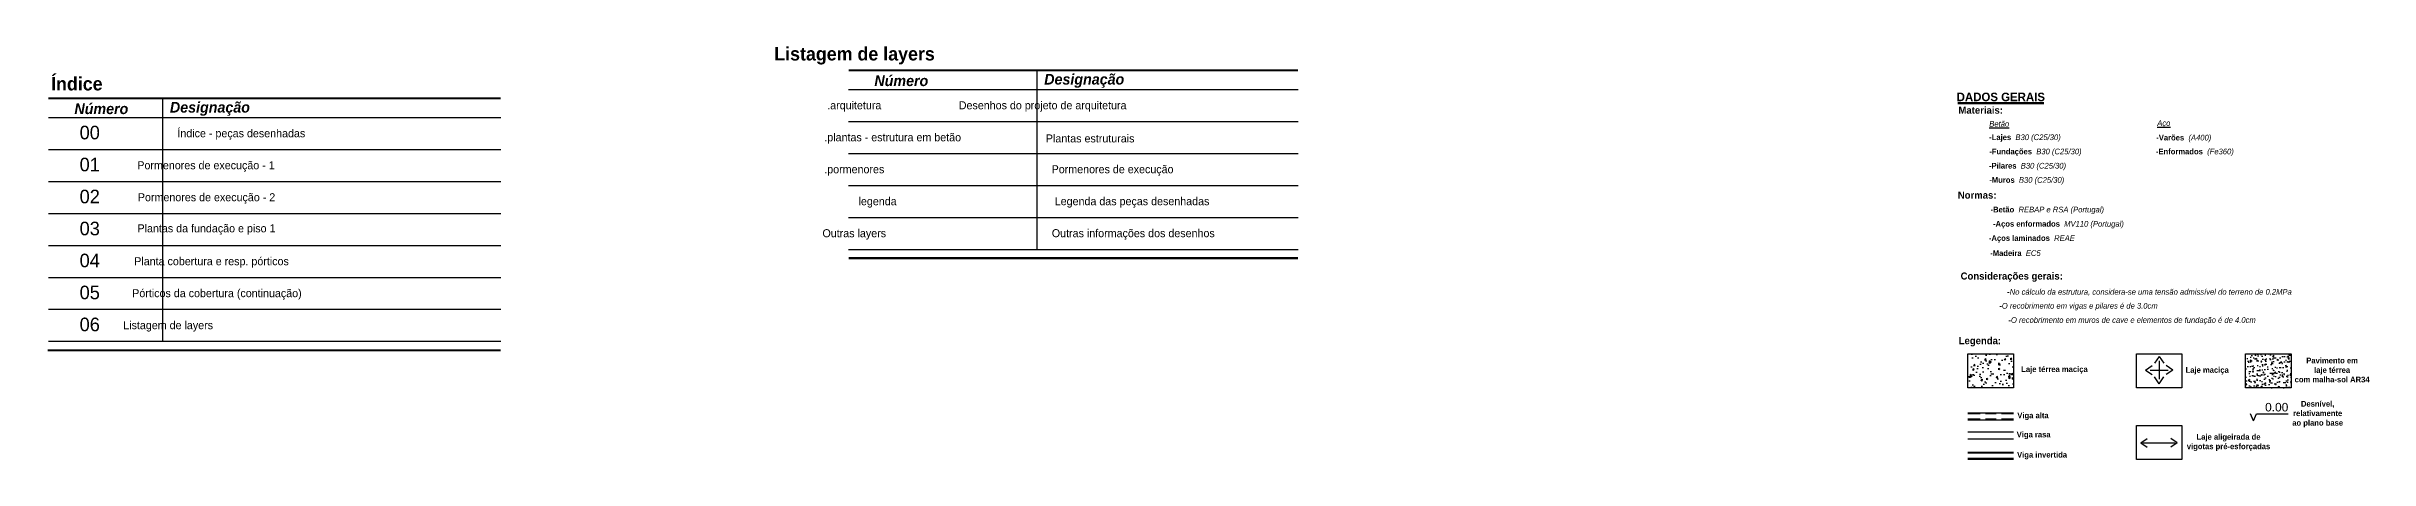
# Model space of a CAD drawing. Header units: millimetres. Extents: x 2071 to 2712, y 1262 to 1380.
# Drawn here: x 2071.2 to 2152.7, y 1351.3 to 1365.8 of the extents above; entities that cross this region are included whole.
import ezdxf

# ---------------------------------------------------------------- set-up
doc = ezdxf.new("R2010")
doc.units = ezdxf.units.MM
doc.layers.add('.legenda', color=7, linetype='Continuous')
doc.layers.add('legenda', color=8, linetype='Continuous')
doc.styles.add('CS_Arial', font='Arial.ttf', dxfattribs={"height": 0.2})
doc.styles.add('CS_Isocp', font='')
doc.styles.get('CS_Isocp').set_extended_font_data('Century Gothic')

msp = doc.modelspace()

# ---------------------------------------------------------------- hatches: boundary and pattern name
h = msp.add_hatch()
h.set_pattern_fill('AR-CONC', color=8, scale=0.003, angle=45)
h.set_pattern_definition([(95, (1291.55965, 1436.9423), (0.42028395, 0.35266014), [0.05715, -0.62865]), (400, (1291.55965, 1436.9423), (-0.48005536, 0.3305302), [0.04572, -0.50292175]), (145.451445, (1291.59467, 1436.9717), (-0.0597714, 0.6831903), [0.04857003, -0.53427073]), (91.1842, (1291.4519, 1437.0501), (0.66423073, 0.48586024), [0.085725, -0.942975]), (141.63556, (1291.5072, 1437.0906), (-0.02125985, 1.0284803), [0.0728551, -0.8014068]), (396.18415, (1291.4519, 1437.0501), (-0.02125985, 1.0284803), [0.0685799, -0.7543792]), (66, (1291.5327, 1437.077), (0.53855994, 0.10468545), [0.05715, -0.62865]), (371, (1291.5327, 1437.077), (-0.25961978, 0.52182358), [0.04572, -0.50292]), (116.451445, (1291.5776, 1437.08574), (0.27894016, 0.62650903), [0.04857003, -0.5342698]), (82.5, (1291.55965, 1436.94232), (-0.172816407, 0.18592024), [0, -0.496824, 0, -0.51054, 0, -0.504825]), (52.5, (1291.55965, 1436.94232), (-0.07076918, 0.354261), [0, -0.291084, 0, -0.485394, 0, -0.192405]), (12.5, (1291.4395, 1436.82216), (0.29978359, 0.275478587), [0, -0.1905, 0, -0.59436, 0, -0.78867]), (2.5, (1291.3856, 1436.76828), (0.26029171, 0.36816718), [0, -0.24765, 0, -0.394716, 0, -0.56007])])
h.paths.add_polyline_path([(2140.21549, 1353.76989), (2140.21549, 1354.96989), (2138.61549, 1354.96989), (2138.61549, 1353.76989)])
at = {"layer": 'legenda'}
msp.add_hatch(color=8, dxfattribs=at).paths.add_polyline_path([(2141.28061, 1363.79435), (2138.25568, 1363.79435), (2138.25568, 1363.75016), (2141.28061, 1363.75016)])
h = msp.add_hatch(dxfattribs=at)
h.set_pattern_fill('AR-CONC', color=8, scale=0.002)
h.set_pattern_definition([(50, (1897.57198, 1436.4522), (0.36436934, -0.03187817), [0.0381, -0.4191]), (355, (1897.57198, 1436.4522), (-0.07048684, 0.3821137), [0.03048, -0.33528117]), (100.45144, (1897.60234, 1436.44954), (0.2938825, 0.3502355), [0.03238, -0.3561805]), (46.1842, (1897.57198, 1436.5538), (0.5421581, -0.08408466), [0.05715, -0.62865]), (96.63556, (1897.61716, 1436.5468), (0.4748083, 0.4948522), [0.04857, -0.5342712]), (351.18415, (1897.572, 1436.5538), (0.4748083, 0.4948522), [0.0457199, -0.5029195]), (21, (1897.62278, 1436.5284), (0.30322878, -0.2045304), [0.0381, -0.4191]), (326, (1897.62278, 1436.5284), (0.12360406, 0.36837593), [0.03048, -0.33528]), (71.45144, (1897.64805, 1436.51135), (0.42683284, 0.16384554), [0.03238, -0.3561799]), (37.5, (1897.57198, 1436.4522), (0.006177207, 0.16911008), [0, -0.331216, 0, -0.34036, 0, -0.33655]), (7.5, (1897.57198, 1436.4522), (0.13363933, 0.20036115), [0, -0.194056, 0, -0.323596, 0, -0.12827]), (327.5, (1897.45869, 1436.4522), (0.27118119, -0.01145749), [0, -0.127, 0, -0.39624, 0, -0.52578]), (317.5, (1897.4079, 1436.4522), (0.29625836, 0.05085298), [0, -0.1651, 0, -0.263144, 0, -0.37338])])
h.paths.add_polyline_path([(2149.95996, 1353.76989), (2149.95996, 1354.96989), (2148.35996, 1354.96989), (2148.35996, 1353.76989)])

# ---------------------------------------------------------------- linework, layer by layer
at = {"layer": '.legenda'}
for p, q in [((2099.32742, 1364.25183), (2115.10014, 1364.25183)), ((2105.92818, 1364.8768), (2105.92818, 1360.88223)), ((2075.24045, 1363.8933), (2075.24045, 1355.40593)), ((2071.2383, 1363.26833), (2087.11655, 1363.26833)), ((2099.32742, 1363.12863), (2115.10014, 1363.12863)), ((2071.2383, 1362.14513), (2087.11655, 1362.14513)), ((2099.32742, 1362.00543), (2115.10014, 1362.00543)), ((2071.2383, 1361.02193), (2087.11655, 1361.02193)), ((2099.32742, 1360.88223), (2115.10014, 1360.88223)), ((2099.32742, 1360.88223), (2115.10014, 1360.88223)), ((2105.92818, 1360.88223), (2105.92818, 1359.75903)), ((2071.2383, 1359.89873), (2087.11655, 1359.89873)), ((2099.32742, 1359.75903), (2115.10014, 1359.75903)), ((2099.32742, 1359.75903), (2111.41628, 1359.75903)), ((2099.32742, 1359.75903), (2111.38699, 1359.75903)), ((2099.32742, 1359.75903), (2115.10014, 1359.75903)), ((2105.92818, 1359.75903), (2105.92818, 1358.63583)), ((2071.2383, 1358.77553), (2087.11655, 1358.77553)), ((2099.32742, 1358.63583), (2115.10014, 1358.63583)), ((2071.2383, 1357.65233), (2087.11655, 1357.65233)), ((2071.2383, 1356.52913), (2087.11655, 1356.52913)), ((2071.2383, 1355.40593), (2087.11655, 1355.40593)), ((2071.2383, 1355.40593), (2087.11655, 1355.40593))]:
    msp.add_line(p, q, dxfattribs=at)
at = {"layer": '.legenda', "color": 9, "const_width": 0.07488}
for points in [[(2115.10014, 1364.92089), (2099.32742, 1364.92089)], [(2087.11655, 1363.93739), (2071.2383, 1363.93739)], [(2115.10014, 1358.32619), (2099.32742, 1358.32619)], [(2087.11655, 1355.08628), (2071.20901, 1355.08628)]]:
    msp.add_lwpolyline(points, dxfattribs=at)
at = {"layer": 'legenda', "color": 8}
for p, q in [((2138.25568, 1363.79435), (2141.28061, 1363.79435)), ((2141.28061, 1363.75016), (2138.25568, 1363.75016)), ((2138.61549, 1352.89846), (2140.21549, 1352.89846)), ((2138.61549, 1352.86846), (2139.04633, 1352.86846)), ((2139.23133, 1352.86846), (2139.60133, 1352.86846)), ((2139.78683, 1352.86846), (2140.21549, 1352.86846)), ((2148.63414, 1352.61814), (2148.53406, 1352.86231)), ((2148.63414, 1352.61814), (2148.74391, 1352.86231)), ((2148.74391, 1352.86231), (2149.85885, 1352.86231)), ((2138.61549, 1352.67846), (2139.04633, 1352.67846)), ((2138.61549, 1352.64846), (2140.21549, 1352.64846)), ((2138.61549, 1352.2257), (2140.21549, 1352.2257)), ((2138.61549, 1351.9757), (2140.21549, 1351.9757)), ((2139.23133, 1352.67846), (2139.60133, 1352.67846)), ((2139.78683, 1352.67846), (2140.21549, 1352.67846)), ((2138.61549, 1351.51729), (2140.21549, 1351.51729)), ((2138.61549, 1351.48729), (2140.21549, 1351.48729)), ((2138.61549, 1351.29729), (2140.21549, 1351.29729)), ((2138.61549, 1351.26729), (2140.21549, 1351.26729))]:
    msp.add_line(p, q, dxfattribs=at)
for points in [[(2138.61549, 1354.96989), (2140.21549, 1354.96989), (2140.21549, 1353.76989), (2138.61549, 1353.76989)], [(2144.5245, 1354.96989), (2146.1245, 1354.96989), (2146.1245, 1353.76989), (2144.5245, 1353.76989)], [(2144.5245, 1352.45302), (2146.1245, 1352.45302), (2146.1245, 1351.25302), (2144.5245, 1351.25302)]]:
    msp.add_lwpolyline(points, close=True, dxfattribs=at)
for points in [[(2144.84552, 1354.39802), (2145.08552, 1354.55802)], [(2144.84552, 1354.39802), (2145.08552, 1354.23802)], [(2145.00552, 1354.39802), (2145.64552, 1354.39802)], [(2145.32552, 1354.87802), (2145.16552, 1354.63802)], [(2145.32552, 1354.87802), (2145.48552, 1354.63802)], [(2145.32552, 1354.71802), (2145.32552, 1354.07802)], [(2145.80552, 1354.39802), (2145.56552, 1354.55802)], [(2145.80552, 1354.39802), (2145.56552, 1354.23802)], [(2145.32552, 1353.91802), (2145.16552, 1354.15802)], [(2145.32552, 1353.91802), (2145.48552, 1354.15802)], [(2144.67988, 1351.84126), (2144.90488, 1351.99126)], [(2145.96054, 1351.84126), (2145.73554, 1351.99126)], [(2144.67988, 1351.84126), (2144.90488, 1351.69126)], [(2144.75488, 1351.84126), (2145.88554, 1351.84126)], [(2145.96054, 1351.84126), (2145.73554, 1351.69126)]]:
    msp.add_lwpolyline(points, dxfattribs=at)
at = {"layer": 'legenda', "color": 8, "linetype": 'Continuous'}
msp.add_lwpolyline([(2148.35996, 1354.96989), (2149.95996, 1354.96989), (2149.95996, 1353.76989), (2148.35996, 1353.76989)], close=True, dxfattribs=at)

# ---------------------------------------------------------------- texts
at = {"layer": '.legenda', "color": 52, "true_color": 0xb8b800, "attachment_point": 5, "style": 'CS_Isocp'}
for s, insert, char_height in [('\\A1;\\pxql;{\\fCentury Gothic|b1|i0|c0|p34;\\C7;Listagem de layers}', (2099.53355, 1365.4308), 0.468), ('\\A1;{\\fCentury Gothic|b1|i0|c0|p34;\\C7;Índice}', (2072.23795, 1364.4473), 0.468), ('\\A1;{\\fCentury Gothic|b1|i1|c0|p34;\\C0;Número}', (2101.17672, 1364.55352), 0.3744), ('\\A1;{\\fCentury Gothic|b1|i1|c0|p34;\\C0;Designação}', (2107.59694, 1364.55352), 0.3744), ('\\A1;{\\fCentury Gothic|b1|i1|c0|p34;\\C0;Número}', (2073.09854, 1363.57002), 0.3744), ('\\A1;{\\fCentury Gothic|b1|i1|c0|p34;\\C0;Designação}', (2076.90921, 1363.57002), 0.3744), ('\\A1;\\pxql;{\\C0;.arquitetura}', (2099.52508, 1363.65253), 0.2808), ('\\A1;\\pxql;{\\C0;Desenhos do projeto de arquitetura}', (2106.13678, 1363.65253), 0.2808), ('\\A1;\\pxql;{\\C0;00}', (2072.69055, 1362.73445), 0.47736), ('\\A1;{\\C0;Índice - peças desenhadas}', (2078.01118, 1362.66903), 0.2808), ('\\pi2.69566;{\\A1;.plantas - estrutura em betão}', (2099.52508, 1362.52933), 0.2808), ('\\A1;{\\C0;Plantas estruturais}', (2107.80397, 1362.52933), 0.2808), ('\\A1;\\pxql;{\\C0;01}', (2072.69055, 1361.61125), 0.47736), ('\\pi2.65806;{\\A1;Pormenores de execução - 1}', (2075.44273, 1361.54583), 0.2808), ('\\A1;\\pxql;{\\C0;.pormenores}', (2099.52508, 1361.40613), 0.2808), ('\\A1;{\\C0;Pormenores de execução}', (2108.59142, 1361.40613), 0.2808), ('\\A1;\\pxql;{\\C0;02}', (2072.69055, 1360.48805), 0.47736), ('\\pi2.69547;{\\A1;Pormenores de execução - 2}', (2075.44273, 1360.42263), 0.2808), ('\\A1;{\\C0;legenda}', (2100.34439, 1360.28293), 0.2808), ('\\A1;{\\C0;Legenda das peças desenhadas}', (2109.2749, 1360.28293), 0.2808), ('\\A1;\\pxql;{\\C0;03}', (2072.69055, 1359.36485), 0.47736), ('\\pi2.69222;{\\A1;Plantas da fundação e piso 1}', (2075.44273, 1359.33111), 0.2808), ('\\A1;\\pxql;{\\C0;Outras layers}', (2099.52508, 1359.15973), 0.2808), ('\\A1;{\\C0;Outras informações dos desenhos}', (2109.318, 1359.15973), 0.2808), ('\\A1;\\pxql;{\\C0;04}', (2072.69055, 1358.24165), 0.47736), ('\\pi3.04719;{\\A1;Planta cobertura e resp. pórticos}', (2075.44273, 1358.17623), 0.2808), ('\\A1;\\pxql;{\\C0;05}', (2072.69055, 1357.11845), 0.47736), ('\\pi3.42544;{\\A1;Pórticos da cobertura (continuação)}', (2075.44273, 1357.05303), 0.2808), ('\\pxql;\\A1;\\C0;06', (2072.69055, 1355.99525), 0.47736), ('\\A1;\\pxql;{\\C0;Listagem de layers}', (2075.44273, 1355.92983), 0.2808)]:
    msp.add_mtext(s, dxfattribs=dict(at, insert=insert, char_height=char_height))
at = {"layer": 'legenda', "color": 8, "attachment_point": 5, "style": 'CS_Isocp'}
for s, insert, char_height in [('\\A1;{\\fCentury Gothic|b1|i0|c0|p34;DADOS GERAIS}', (2139.76789, 1363.98625), 0.3), ('\\A1;{\\fCentury Gothic|b1|i0|c0|p34;Materiais:}', (2139.06225, 1363.52263), 0.25), ('\\A1;{\\fCentury Gothic|b0|i1|c0|p34;\\LBetão}', (2139.71138, 1363.04209), 0.2), ('\\A1;{\\fCentury Gothic|b1|i0|c0|p34;-Lajes } {\\fCentury Gothic|b0|i1|c0|p34;B30 (C25/30)}', (2140.61511, 1362.54218), 0.2), ('\\A1;{\\fCentury Gothic|b1|i0|c0|p34;-Varões } {\\fCentury Gothic|b0|i1|c0|p34;(A400)}', (2146.1894, 1362.52981), 0.2), ('\\A1;{\\fCentury Gothic|b0|i1|c0|p34;\\LAço}', (2145.48967, 1363.04209), 0.2), ('\\A1;{\\fCentury Gothic|b1|i0|c0|p34;-Pilares}  {\\fCentury Gothic|b0|i1|c0|p34;B30 (C25/30)}', (2140.70512, 1361.54218), 0.2), ('\\A1;{\\fCentury Gothic|b1|i0|c0|p34;-Fundações } {\\fCentury Gothic|b0|i1|c0|p34;B30 (C25/30)}', (2140.98295, 1362.04218), 0.2), ('\\A1;\\pxqj;{\\fCentury Gothic|b1|i0|c0|p34;-Enformados}  {\\fCentury Gothic|b0|i1|c0|p34;(Fe360)}', (2146.57802, 1362.04218), 0.2), ('\\A1;{\\fCentury Gothic|b1|i0|c0|p34;-Muros}  {\\fCentury Gothic|b0|i1|c0|p34;B30 (C25/30)}', (2140.67798, 1361.04218), 0.2), ('\\A1;{\\fCentury Gothic|b1|i0|c0|p34;Normas:}', (2138.93719, 1360.53885), 0.25), ('\\A1;{\\fCentury Gothic|b1|i0|c0|p34;-Betão}  {\\fCentury Gothic|b0|i1|c0|p34;REBAP e RSA (Portugal)}', (2141.39892, 1360.00226), 0.2), ('\\A1;{\\fCentury Gothic|b1|i0|c0|p34;-Aços enformados}  {\\fCentury Gothic|b0|i1|c0|p34;MV110 (Portugal)}', (2141.79064, 1359.50226), 0.2), ('\\A1;{\\fCentury Gothic|b1|i0|c0|p34;-Aços laminados}  {\\fCentury Gothic|b0|i1|c0|p34;REAE}', (2140.8579, 1359.00226), 0.2), ('\\A1;{\\fCentury Gothic|b1|i0|c0|p34;-Madeira}  {\\fCentury Gothic|b0|i1|c0|p34;EC5}', (2140.28103, 1358.50226), 0.2), ('\\A1;{\\fCentury Gothic|b1|i0|c0|p34;Considerações gerais:}', (2140.14986, 1357.66037), 0.25), ('\\A1;{\\fCentury Gothic|b1|i0|c0|p34;-\\fCentury Gothic|b0|i1|c0|p34;No cálculo da estrutura, considera-se uma tensão admissível do terreno de 0.2MPa}', (2144.98551, 1357.12378), 0.2), ('\\A1;{\\fCentury Gothic|b1|i0|c0|p34;-\\fCentury Gothic|b0|i1|c0|p34;O recobrimento em vigas e pilares é de 3.0cm}', (2142.49375, 1356.62378), 0.2), ('\\A1;{\\fCentury Gothic|b1|i0|c0|p34;-\\fCentury Gothic|b0|i1|c0|p34;O recobrimento em muros de cave e elementos de fundação é de 4.0cm}', (2144.37496, 1356.12378), 0.2), ('\\A1;{\\fCentury Gothic|b1|i0|c0|p34;Legenda:}', (2139.03225, 1355.39055), 0.25), ('{\\fCentury Gothic|b1|i0|c0|p34;Laje térrea maciça}', (2141.65085, 1354.3967), 0.2), ('{\\fCentury Gothic|b1|i0|c0|p34;Laje maciça}', (2147.01055, 1354.36989), 0.2), ('{\\fCentury Gothic|b1|i0|c0|p34;Pavimento em \\Plaje térrea \\Pcom malha-sol AR34}', (2151.39532, 1354.3967), 0.2), ('{\\fCentury Gothic|b1|i0|c0|p34;Viga alta}', (2140.89706, 1352.77346), 0.2), ('{\\fCentury Gothic|b1|i0|c0|p34;Desnível, \\Prelativamente \\Pao plano base}', (2150.88863, 1352.8489), 0.2), ('{\\fCentury Gothic|b1|i0|c0|p34;Viga rasa}', (2140.92021, 1352.1007), 0.2), ('{\\fCentury Gothic|b1|i0|c0|p34;Laje aligeirada de \\Pvigotas pré-esforçadas}', (2147.75999, 1351.85302), 0.2), ('{\\fCentury Gothic|b1|i0|c0|p34;Viga invertida}', (2141.21549, 1351.39229), 0.2)]:
    msp.add_mtext(s, dxfattribs=dict(at, insert=insert, char_height=char_height))
at = {"layer": 'legenda', "color": 8, "insert": (2148.74391, 1353.24283), "char_height": 0.3, "width": 1.1149338, "attachment_point": 1, "style": 'CS_Arial'}
msp.add_mtext('\\pxqr;0.00', dxfattribs=at)

doc.saveas('drawing.dxf')
